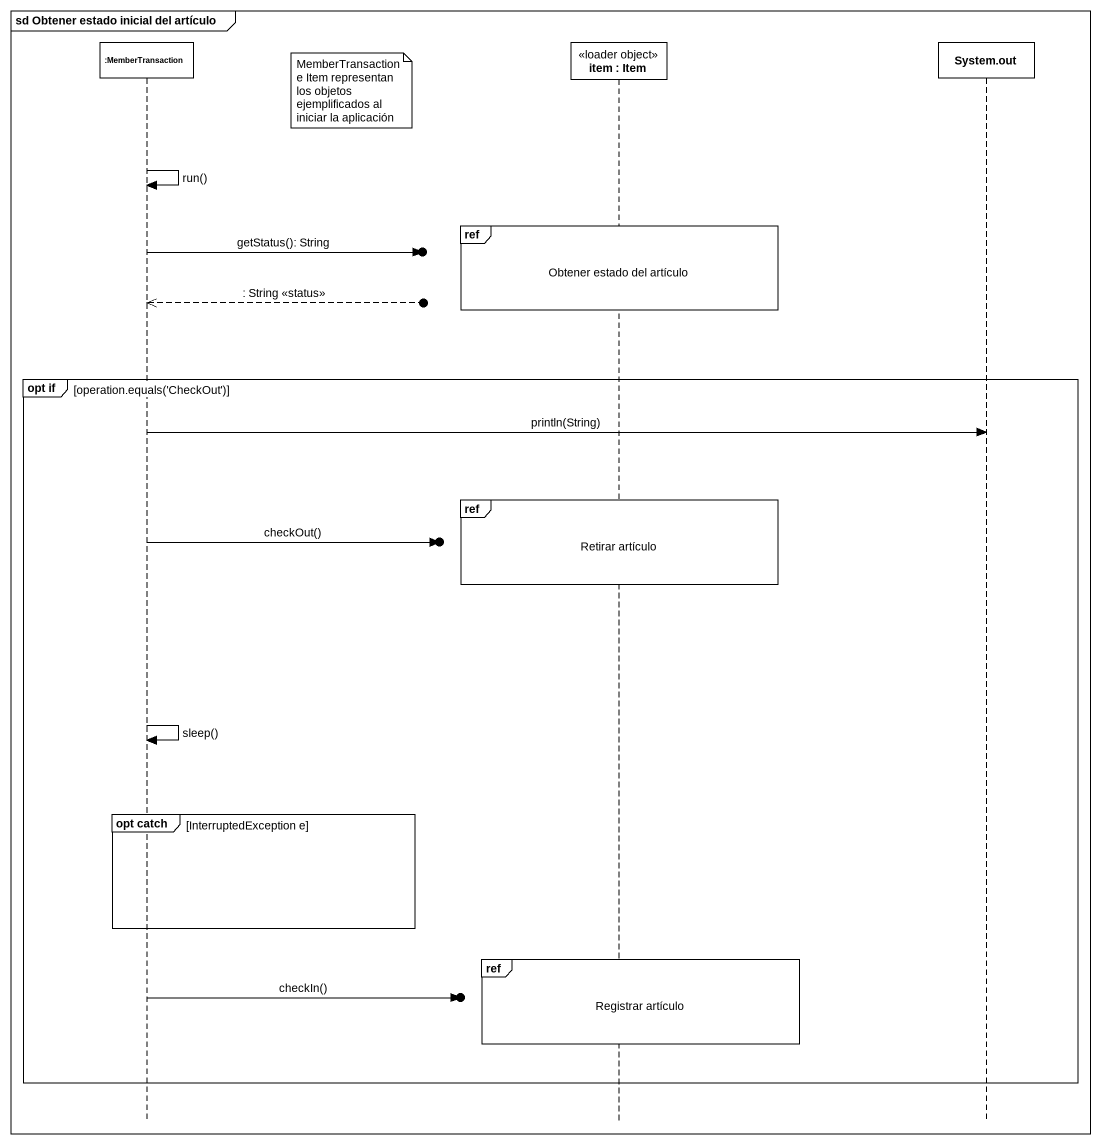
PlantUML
@startuml
mainframe sd Obtener estado inicial del artículo
hide footbox
participant ":MemberTransaction" as MemberTransaction
participant "item : Item" as item <<loader object>>
participant "System.out" as System_out

note right of MemberTransaction : MemberTransaction e Item representan los objetos ejemplificados al iniciar la aplicación
MemberTransaction -> MemberTransaction : run()
ref over item : Obtener estado del artículo
MemberTransaction ->o] : getStatus(): String
MemberTransaction <<--o] : : String <<status>>
group opt if [operation.equals('CheckOut')]
  MemberTransaction -> System_out : println(String)
  ref over item : Retirar artículo
  MemberTransaction ->o] : checkOut()
  MemberTransaction -> MemberTransaction : sleep()
  group opt catch [InterruptedException e]
  end
  ref over item : Registrar artículo
  MemberTransaction ->o] : checkIn()
end
@enduml
